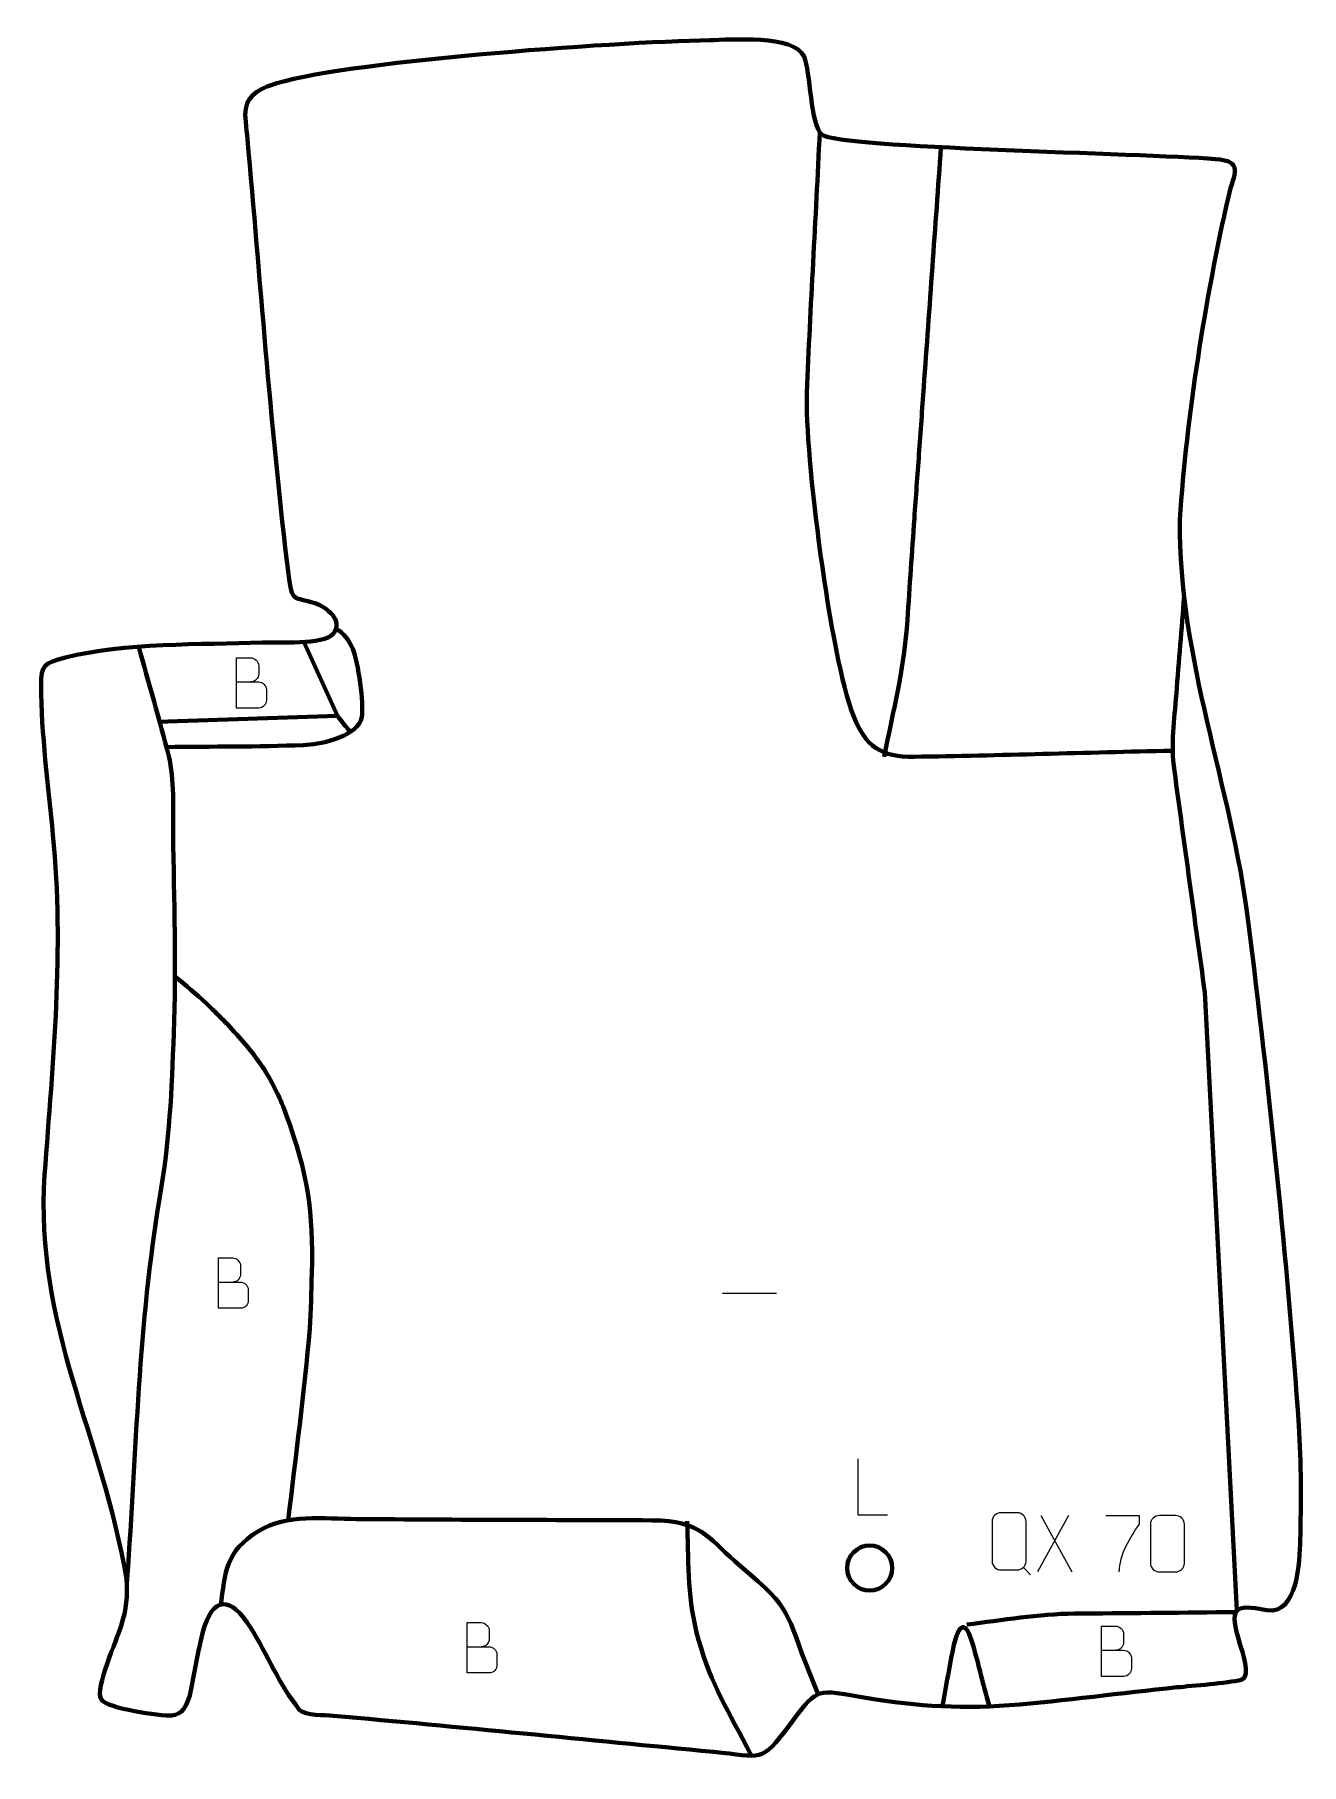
# Model space of a CAD drawing. Header units: millimetres. Extents: x -576 to -14, y -11 to 757.
import ezdxf

# ---------------------------------------------------------------- set-up
doc = ezdxf.new("R2010")
doc.units = ezdxf.units.MM
doc.header["$MEASUREMENT"] = 0
doc.layers.add('layer 2', color=7, linetype='Continuous')
doc.layers.add('layer 3', color=7, linetype='Continuous')

msp = doc.modelspace()

# ---------------------------------------------------------------- linework, layer by layer
at = {"layer": 'layer 2', "color": 142, "lineweight": 200}
msp.add_ellipse((-205.7748, 76.1822), major_axis=(0, 10), ratio=1, dxfattribs=at)
at = {"layer": 'layer 2', "color": 140, "lineweight": 158}
for points, knots in [([(-71.6999, 439.0605), (-109.7636, 438.234), (-148.0413, 436.9449), (-186.0687, 436.3731), (-186.0687, 436.3731), (-200.5711, 436.155), (-207.6029, 440.9061), (-213.0169, 454.5598), (-213.0169, 454.5598), (-223.1657, 480.1536), (-234.7049, 571.8835), (-233.6548, 597.9786), (-233.6548, 597.9786), (-232.1053, 636.4839), (-229.6978, 675.0875), (-227.9242, 713.6258)], [0, 0, 0, 0, 0.2, 0.2, 0.2, 0.2, 0.4, 0.4, 0.4, 0.4, 0.6, 0.6, 0.6, 0.6, 1, 1, 1, 1]), ([(-199.3612, 436.2823), (-195.2841, 456.7313), (-190.3408, 476.2943), (-188.9995, 497.1747), (-188.9995, 497.1747), (-188.0324, 512.2278), (-187.0175, 527.1933), (-185.9392, 542.2395), (-185.9392, 542.2395), (-185.2593, 551.7268), (-184.5795, 561.2141), (-183.8996, 570.7014), (-183.8996, 570.7014), (-183.184, 580.688), (-182.4683, 590.6747), (-181.7527, 600.6613), (-181.7527, 600.6613), (-179.2121, 636.1138), (-176.6716, 671.5663), (-174.131, 707.0188)], [0, 0, 0, 0, 0.16666667, 0.16666667, 0.16666667, 0.16666667, 0.33333333, 0.33333333, 0.33333333, 0.33333333, 0.5, 0.5, 0.5, 0.5, 0.66666667, 0.66666667, 0.66666667, 0.66666667, 1, 1, 1, 1]), ([(-42.8938, 57.4982), (-42.8938, 57.4982), (-57.0156, 331.6396), (-57.0156, 331.6396), (-57.0156, 331.6396), (-61.502, 364.4591), (-66.0913, 397.2871), (-70.5286, 430.1089), (-70.5286, 430.1089), (-72.2156, 442.5872), (-70.6614, 452.0434), (-69.6717, 464.4053), (-69.6717, 464.4053), (-68.5178, 478.817), (-67.3651, 493.2288), (-66.2118, 507.6406)], [0, 0, 0, 0, 0.2, 0.2, 0.2, 0.2, 0.4, 0.4, 0.4, 0.4, 0.6, 0.6, 0.6, 0.6, 1, 1, 1, 1]), ([(-517.9544, 440.6981), (-497.678, 440.9446), (-477.2946, 440.7363), (-457.0435, 441.5911), (-457.0435, 441.5911), (-457.0435, 441.5911), (-455.5783, 441.653), (-455.5783, 441.653), (-455.5783, 441.653), (-448.3555, 441.9692), (-432.557, 445.7751), (-431.1789, 453.9757), (-431.1789, 453.9757), (-430.1458, 460.1233), (-432.7883, 478.2375), (-435.1388, 484.2301), (-435.1388, 484.2301), (-436.7444, 487.723), (-439.1074, 491.3913), (-442.6009, 493.1861)], [0, 0, 0, 0, 0.16666667, 0.16666667, 0.16666667, 0.16666667, 0.33333333, 0.33333333, 0.33333333, 0.33333333, 0.5, 0.5, 0.5, 0.5, 0.66666667, 0.66666667, 0.66666667, 0.66666667, 1, 1, 1, 1]), ([(-530.1551, 485.2326), (-525.7671, 469.2155), (-520.885, 452.6617), (-516.82, 436.6465), (-516.82, 436.6465), (-514.249, 426.5171), (-515.042, 413.0031), (-514.902, 402.3383), (-514.902, 402.3383), (-514.5156, 372.9114), (-513.4181, 343.0857), (-514.6149, 313.7146), (-514.6149, 313.7146), (-515.5376, 287.5892), (-516.4282, 266.039), (-520.9709, 240.0796), (-520.9709, 240.0796), (-530.0973, 185.4391), (-531.3843, 127.1088), (-535.2308, 71.6604), (-535.2308, 71.6604), (-535.2308, 71.6604), (-535.4388, 68.6618), (-535.4388, 68.6618)], [0, 0, 0, 0, 0.14285714, 0.14285714, 0.14285714, 0.14285714, 0.28571429, 0.28571429, 0.28571429, 0.28571429, 0.42857143, 0.42857143, 0.42857143, 0.42857143, 0.57142857, 0.57142857, 0.57142857, 0.57142857, 0.71428571, 0.71428571, 0.71428571, 0.71428571, 1, 1, 1, 1]), ([(-521.7563, 451.8926), (-521.7563, 451.8926), (-441.9842, 454.5385), (-441.9842, 454.5385), (-441.9842, 454.5385), (-441.9842, 454.5385), (-456.9414, 487.3328), (-456.9414, 487.3328)], [0, 0, 0, 0, 0.33333333, 0.33333333, 0.33333333, 0.33333333, 1, 1, 1, 1]), ([(-463.8159, 97.2941), (-460.6181, 125.5033), (-456.5299, 154.3708), (-454.2666, 182.5904), (-454.2666, 182.5904), (-453.6161, 190.7007), (-453.5627, 198.9029), (-453.365, 207.0374), (-453.365, 207.0374), (-452.6192, 234.6282), (-455.1727, 251.2512), (-464.6871, 277.3904), (-464.6871, 277.3904), (-467.2087, 284.2367), (-469.926, 290.0697), (-473.6916, 296.3264), (-473.6916, 296.3264), (-478.1069, 303.302), (-483.2695, 309.3746), (-488.812, 315.4629), (-488.812, 315.4629), (-491.2943, 318.1409), (-493.8316, 320.7047), (-496.4307, 323.2677), (-496.4307, 323.2677), (-497.6597, 324.4716), (-498.8968, 325.6643), (-500.1358, 326.8577), (-500.1358, 326.8577), (-504.5919, 331.1357), (-509.2848, 334.8942), (-514.0679, 338.783)], [0, 0, 0, 0, 0.11111111, 0.11111111, 0.11111111, 0.11111111, 0.22222222, 0.22222222, 0.22222222, 0.22222222, 0.33333333, 0.33333333, 0.33333333, 0.33333333, 0.44444444, 0.44444444, 0.44444444, 0.44444444, 0.55555556, 0.55555556, 0.55555556, 0.55555556, 0.66666667, 0.66666667, 0.66666667, 0.66666667, 0.77777778, 0.77777778, 0.77777778, 0.77777778, 1, 1, 1, 1]), ([(-493.8455, 59.1854), (-491.7078, 74.6209), (-491.7071, 83.4472), (-477.0371, 92.5591), (-477.0371, 92.5591), (-464.5741, 100.3002), (-447.7768, 98.0455), (-433.4936, 97.925), (-433.4936, 97.925), (-388.4086, 97.5598), (-343.3467, 97.5312), (-298.2654, 97.3328), (-298.2654, 97.3328), (-279.193, 96.1144), (-276.5263, 88.2493), (-263.1121, 77.0384), (-263.1121, 77.0384), (-239.187, 57.0431), (-243.5316, 57.0168), (-232.2063, 28.8984), (-232.2063, 28.8984), (-231.0248, 25.965), (-229.8404, 23.0327), (-228.6578, 20.0997)], [0, 0, 0, 0, 0.14285714, 0.14285714, 0.14285714, 0.14285714, 0.28571429, 0.28571429, 0.28571429, 0.28571429, 0.42857143, 0.42857143, 0.42857143, 0.42857143, 0.57142857, 0.57142857, 0.57142857, 0.57142857, 0.71428571, 0.71428571, 0.71428571, 0.71428571, 1, 1, 1, 1]), ([(-286.8086, 97.0209), (-286.1003, 80.7451), (-286.7043, 64.1075), (-282.706, 48.2122), (-282.706, 48.2122), (-277.2562, 26.5462), (-270.218, 15.9821), (-260.2566, -3.2569), (-260.2566, -3.2569), (-260.2566, -3.2569), (-258.905, -5.8674), (-258.905, -5.8674), (-258.905, -5.8674), (-258.905, -5.8674), (-258.2302, -7.18), (-258.2302, -7.18)], [0, 0, 0, 0, 0.2, 0.2, 0.2, 0.2, 0.4, 0.4, 0.4, 0.4, 0.6, 0.6, 0.6, 0.6, 1, 1, 1, 1]), ([(-173.4882, 14.7772), (-171.7887, 23.6352), (-170.2659, 33.4361), (-168.351, 42.0968), (-168.351, 42.0968), (-167.2456, 47.0962), (-164.4346, 54.8662), (-161.1313, 45.6638), (-161.1313, 45.6638), (-158.8726, 39.3713), (-156.7004, 29.4077), (-154.8128, 22.5455), (-154.8128, 22.5455), (-154.03, 19.6994), (-153.2473, 16.8533), (-152.4646, 14.0072)], [0, 0, 0, 0, 0.2, 0.2, 0.2, 0.2, 0.4, 0.4, 0.4, 0.4, 0.6, 0.6, 0.6, 0.6, 1, 1, 1, 1]), ([(-162.651, 51.0489), (-146.7874, 53.074), (-130.9095, 55.8141), (-114.8904, 55.937), (-114.8904, 55.937), (-92.4875, 56.1089), (-70.0851, 56.3467), (-47.6826, 56.5637), (-47.6826, 56.5637), (-47.6826, 56.5637), (-43.2021, 56.6071), (-43.2021, 56.6071)], [0, 0, 0, 0, 0.25, 0.25, 0.25, 0.25, 0.5, 0.5, 0.5, 0.5, 1, 1, 1, 1])]:
    msp.add_open_spline(points, degree=3, knots=knots, dxfattribs=at)
at = {"layer": 'layer 2', "color": 250, "lineweight": 9}
for points, knots in [([(-486.7592, 469.6124), (-483.5002, 469.6128), (-480.2408, 469.6128), (-476.9811, 469.6124), (-476.9811, 469.6124), (-475.2118, 469.5969), (-473.4889, 468.0419), (-473.4889, 466.2061), (-473.4889, 466.2061), (-473.4892, 465.1953), (-473.4892, 462.464), (-473.4889, 461.4529), (-473.4889, 461.4529), (-473.473, 459.7888), (-474.8543, 457.985), (-476.9337, 458.0002), (-476.9337, 458.0002), (-480.1937, 458.0005), (-483.4534, 458.0005), (-486.7127, 458.0002), (-486.7127, 458.0002), (-486.7127, 465.4506), (-486.7127, 472.9007), (-486.7127, 480.3505), (-486.7127, 480.3505), (-484.5866, 480.3505), (-482.4602, 480.3505), (-480.3337, 480.3505), (-480.3337, 480.3505), (-478.8282, 480.3663), (-476.9502, 478.6551), (-476.9343, 476.8974), (-476.9343, 476.8974), (-476.9347, 475.0468), (-476.9347, 474.9161), (-476.9343, 473.0652), (-476.9343, 473.0652), (-476.9189, 471.2146), (-478.5798, 469.5969), (-480.3802, 469.6124)], [0, 0, 0, 0, 0.09090909, 0.09090909, 0.09090909, 0.09090909, 0.18181818, 0.18181818, 0.18181818, 0.18181818, 0.27272727, 0.27272727, 0.27272727, 0.27272727, 0.36363636, 0.36363636, 0.36363636, 0.36363636, 0.45454545, 0.45454545, 0.45454545, 0.45454545, 0.54545455, 0.54545455, 0.54545455, 0.54545455, 0.63636364, 0.63636364, 0.63636364, 0.63636364, 0.72727273, 0.72727273, 0.72727273, 0.72727273, 0.81818182, 0.81818182, 0.81818182, 0.81818182, 1, 1, 1, 1]), ([(-494.8037, 203.1525), (-491.5447, 203.1529), (-488.2853, 203.1529), (-485.0256, 203.1525), (-485.0256, 203.1525), (-483.2563, 203.137), (-481.5334, 201.582), (-481.5334, 199.7462), (-481.5334, 199.7462), (-481.5337, 198.7354), (-481.5337, 196.0041), (-481.5334, 194.993), (-481.5334, 194.993), (-481.5175, 193.3289), (-482.8988, 191.5251), (-484.9782, 191.5403), (-484.9782, 191.5403), (-488.2382, 191.5406), (-491.4979, 191.5406), (-494.7572, 191.5403), (-494.7572, 191.5403), (-494.7572, 198.9907), (-494.7572, 206.4408), (-494.7572, 213.8906), (-494.7572, 213.8906), (-492.6311, 213.8906), (-490.5047, 213.8906), (-488.3782, 213.8906), (-488.3782, 213.8906), (-486.8727, 213.9064), (-484.9947, 212.1952), (-484.9788, 210.4375), (-484.9788, 210.4375), (-484.9792, 208.5869), (-484.9792, 208.4562), (-484.9788, 206.6053), (-484.9788, 206.6053), (-484.9634, 204.7547), (-486.6243, 203.137), (-488.4247, 203.1525)], [0, 0, 0, 0, 0.09090909, 0.09090909, 0.09090909, 0.09090909, 0.18181818, 0.18181818, 0.18181818, 0.18181818, 0.27272727, 0.27272727, 0.27272727, 0.27272727, 0.36363636, 0.36363636, 0.36363636, 0.36363636, 0.45454545, 0.45454545, 0.45454545, 0.45454545, 0.54545455, 0.54545455, 0.54545455, 0.54545455, 0.63636364, 0.63636364, 0.63636364, 0.63636364, 0.72727273, 0.72727273, 0.72727273, 0.72727273, 0.81818182, 0.81818182, 0.81818182, 0.81818182, 1, 1, 1, 1]), ([(-197.8947, 99.6375), (-197.8947, 99.6375), (-210.8438, 99.6375), (-210.8438, 99.6375), (-210.8438, 99.6375), (-210.8438, 99.6375), (-210.8438, 124.5911), (-210.8438, 124.5911)], [0, 0, 0, 0, 0.33333333, 0.33333333, 0.33333333, 0.33333333, 1, 1, 1, 1]), ([(-147.4806, 100.7266), (-145.1128, 100.7266), (-142.7448, 100.7266), (-140.3768, 100.7266), (-140.3768, 100.7266), (-138.395, 100.7628), (-136.3677, 99.2443), (-136.3406, 96.7627), (-136.3406, 96.7627), (-136.3409, 90.9121), (-136.3409, 85.0612), (-136.3406, 79.2098), (-136.3406, 79.2098), (-136.4828, 76.8445), (-138.1903, 75.3382), (-140.3768, 75.3272), (-140.3768, 75.3272), (-142.7508, 75.3277), (-145.1246, 75.3277), (-147.4981, 75.3272), (-147.4981, 75.3272), (-149.458, 75.22), (-151.4658, 77.1385), (-151.4543, 79.1922), (-151.4543, 79.1922), (-151.454, 85.0662), (-151.454, 90.94), (-151.4543, 96.8134), (-151.4543, 96.8134), (-151.45, 98.99), (-149.6718, 100.7403), (-147.4806, 100.7266)], [0, 0, 0, 0, 0.11111111, 0.11111111, 0.11111111, 0.11111111, 0.22222222, 0.22222222, 0.22222222, 0.22222222, 0.33333333, 0.33333333, 0.33333333, 0.33333333, 0.44444444, 0.44444444, 0.44444444, 0.44444444, 0.55555556, 0.55555556, 0.55555556, 0.55555556, 0.66666667, 0.66666667, 0.66666667, 0.66666667, 0.77777778, 0.77777778, 0.77777778, 0.77777778, 1, 1, 1, 1]), ([(-101.0327, 99.4521), (-101.0327, 99.4521), (-86.2166, 99.4521), (-86.2166, 99.4521), (-86.2166, 99.4521), (-86.2169, 98.2025), (-86.2169, 96.9529), (-86.2166, 95.7031), (-86.2166, 95.7031), (-90.211, 89.706), (-95.1262, 81.8724), (-95.1262, 74.4936)], [0, 0, 0, 0, 0.25, 0.25, 0.25, 0.25, 0.5, 0.5, 0.5, 0.5, 1, 1, 1, 1]), ([(-77.2053, 99.4721), (-74.8392, 99.4721), (-72.4727, 99.4721), (-70.1062, 99.4721), (-70.1062, 99.4721), (-68.1257, 99.5077), (-66.0997, 98.0134), (-66.0726, 95.5713), (-66.0726, 95.5713), (-66.073, 89.8139), (-66.073, 84.0561), (-66.0726, 78.2979), (-66.0726, 78.2979), (-66.2147, 75.9703), (-67.9211, 74.488), (-70.1062, 74.4772), (-70.1062, 74.4772), (-72.4786, 74.4776), (-74.851, 74.4776), (-77.223, 74.4772), (-77.223, 74.4772), (-79.1815, 74.3716), (-81.1879, 76.2595), (-81.1765, 78.2805), (-81.1765, 78.2805), (-81.1761, 84.0611), (-81.1761, 89.8414), (-81.1765, 95.6212), (-81.1765, 95.6212), (-81.1722, 97.7632), (-79.3951, 99.4857), (-77.2053, 99.4721)], [0, 0, 0, 0, 0.11111111, 0.11111111, 0.11111111, 0.11111111, 0.22222222, 0.22222222, 0.22222222, 0.22222222, 0.33333333, 0.33333333, 0.33333333, 0.33333333, 0.44444444, 0.44444444, 0.44444444, 0.44444444, 0.55555556, 0.55555556, 0.55555556, 0.55555556, 0.66666667, 0.66666667, 0.66666667, 0.66666667, 0.77777778, 0.77777778, 0.77777778, 0.77777778, 1, 1, 1, 1]), ([(-384.4396, 41.206), (-381.1806, 41.2064), (-377.9212, 41.2064), (-374.6615, 41.206), (-374.6615, 41.206), (-372.8922, 41.1905), (-371.1693, 39.6355), (-371.1693, 37.7997), (-371.1693, 37.7997), (-371.1696, 36.7889), (-371.1696, 34.0576), (-371.1693, 33.0465), (-371.1693, 33.0465), (-371.1534, 31.3824), (-372.5347, 29.5786), (-374.6141, 29.5938), (-374.6141, 29.5938), (-377.8741, 29.5941), (-381.1338, 29.5941), (-384.3931, 29.5938), (-384.3931, 29.5938), (-384.3931, 37.0442), (-384.3931, 44.4943), (-384.3931, 51.9441), (-384.3931, 51.9441), (-382.267, 51.9441), (-380.1406, 51.9441), (-378.0141, 51.9441), (-378.0141, 51.9441), (-376.5086, 51.9599), (-374.6306, 50.2487), (-374.6147, 48.491), (-374.6147, 48.491), (-374.6151, 46.6404), (-374.6151, 46.5097), (-374.6147, 44.6588), (-374.6147, 44.6588), (-374.5993, 42.8082), (-376.2602, 41.1905), (-378.0606, 41.206)], [0, 0, 0, 0, 0.09090909, 0.09090909, 0.09090909, 0.09090909, 0.18181818, 0.18181818, 0.18181818, 0.18181818, 0.27272727, 0.27272727, 0.27272727, 0.27272727, 0.36363636, 0.36363636, 0.36363636, 0.36363636, 0.45454545, 0.45454545, 0.45454545, 0.45454545, 0.54545455, 0.54545455, 0.54545455, 0.54545455, 0.63636364, 0.63636364, 0.63636364, 0.63636364, 0.72727273, 0.72727273, 0.72727273, 0.72727273, 0.81818182, 0.81818182, 0.81818182, 0.81818182, 1, 1, 1, 1]), ([(-102.8938, 39.6609), (-99.6348, 39.6613), (-96.3754, 39.6613), (-93.1157, 39.6609), (-93.1157, 39.6609), (-91.3464, 39.6454), (-89.6235, 38.0904), (-89.6235, 36.2546), (-89.6235, 36.2546), (-89.6238, 35.2438), (-89.6238, 32.5125), (-89.6235, 31.5014), (-89.6235, 31.5014), (-89.6076, 29.8373), (-90.9889, 28.0335), (-93.0683, 28.0487), (-93.0683, 28.0487), (-96.3283, 28.049), (-99.588, 28.049), (-102.8473, 28.0487), (-102.8473, 28.0487), (-102.8473, 35.4991), (-102.8473, 42.9492), (-102.8473, 50.399), (-102.8473, 50.399), (-100.7212, 50.399), (-98.5948, 50.399), (-96.4683, 50.399), (-96.4683, 50.399), (-94.9628, 50.4148), (-93.0848, 48.7036), (-93.0689, 46.9459), (-93.0689, 46.9459), (-93.0693, 45.0953), (-93.0693, 44.9646), (-93.0689, 43.1137), (-93.0689, 43.1137), (-93.0535, 41.2631), (-94.7144, 39.6454), (-96.5148, 39.6609)], [0, 0, 0, 0, 0.09090909, 0.09090909, 0.09090909, 0.09090909, 0.18181818, 0.18181818, 0.18181818, 0.18181818, 0.27272727, 0.27272727, 0.27272727, 0.27272727, 0.36363636, 0.36363636, 0.36363636, 0.36363636, 0.45454545, 0.45454545, 0.45454545, 0.45454545, 0.54545455, 0.54545455, 0.54545455, 0.54545455, 0.63636364, 0.63636364, 0.63636364, 0.63636364, 0.72727273, 0.72727273, 0.72727273, 0.72727273, 0.81818182, 0.81818182, 0.81818182, 0.81818182, 1, 1, 1, 1])]:
    msp.add_open_spline(points, degree=3, knots=knots, dxfattribs=at)
at = {"layer": 'layer 2', "color": 140, "lineweight": 158}
msp.add_open_spline([(-441.9842, 454.5385), (-440.1538, 452.2124), (-438.3234, 449.8863), (-436.493, 447.5602)], degree=3, dxfattribs=at)
at = {"layer": 'layer 2', "color": 250, "lineweight": 9}
for points in [[(-271.1486, 198.1636), (-271.1486, 198.1636), (-247.1706, 198.1636), (-247.1706, 198.1636)], [(-117.4816, 99.4496), (-117.4816, 99.4496), (-131.2222, 74.5538), (-131.2222, 74.5538)], [(-129.7676, 99.4496), (-129.7676, 99.4496), (-116.027, 74.4961), (-116.027, 74.4961)], [(-137.5505, 76.4252), (-137.5505, 76.4252), (-134.3403, 73.2183), (-134.3403, 73.2183)]]:
    msp.add_open_spline(points, degree=3, dxfattribs=at)
at = {"layer": 'layer 3', "color": 242, "lineweight": 158}
msp.add_open_spline([(-482.7842, 720.0196), (-483.4974, 727.9645), (-479.1481, 731.8527), (-471.8376, 734.4678), (-471.8376, 734.4678), (-442.582, 744.933), (-319.7217, 753.7689), (-276.7489, 754.5233), (-276.7489, 754.5233), (-267.6718, 754.7553), (-239.2308, 757.0166), (-234.9, 747.271), (-234.9, 747.271), (-232.0276, 740.8074), (-232.1122, 716.6706), (-227.0188, 712.6286), (-227.0188, 712.6286), (-219.2488, 706.4625), (-84.8088, 704.3561), (-52.4025, 701.7515), (-52.4025, 701.7515), (-39.5579, 700.7192), (-44.008, 695.7932), (-46.594, 685.0045), (-46.594, 685.0045), (-56.8175, 639.9167), (-65.0815, 587.7356), (-68.1018, 541.6287), (-68.1018, 541.6287), (-68.6453, 479.1137), (-45.391, 424.1342), (-37.7516, 363.2375), (-37.7516, 363.2375), (-28.5925, 289.1245), (-20.4807, 213.9145), (-15.3042, 139.4247), (-15.3042, 139.4247), (-14.1756, 123.184), (-14.3579, 104.8374), (-14.6847, 88.4885), (-14.6847, 88.4885), (-14.9421, 79.5651), (-15.708, 55.2489), (-29.4498, 57.4748), (-29.4498, 57.4748), (-44.5413, 60.3116), (-46.2008, 58.5335), (-41.4444, 42.5005), (-41.4444, 42.5005), (-40.5665, 39.5413), (-36.2828, 28.1041), (-40.7947, 26.6013), (-40.7947, 26.6013), (-47.3623, 24.9437), (-62.122, 23.9448), (-69.4683, 23.2102), (-69.4683, 23.2102), (-94.065, 20.7297), (-119.257, 17.2501), (-143.7549, 15.2351), (-143.7549, 15.2351), (-167.9464, 13.5021), (-188.1017, 15.0344), (-211.854, 19.3205), (-211.854, 19.3205), (-230.1747, 22.6035), (-229.8133, 21.8156), (-241.23, 6.5753), (-241.23, 6.5753), (-254.4027, -11.0091), (-253.5293, -7.5003), (-275.0887, -5.4427), (-275.0887, -5.4427), (-331.2717, -0.0812), (-387.6617, 5.6149), (-443.8545, 10.5866), (-443.8545, 10.5866), (-447.6454, 10.922), (-456.0745, 10.6834), (-458.7593, 13.1222), (-458.7593, 13.1222), (-468.3822, 25.218), (-472.7346, 37.206), (-480.5432, 49.7624), (-480.5432, 49.7624), (-489.1818, 63.6536), (-497.3611, 64.4115), (-501.8375, 47.3256), (-501.8375, 47.3256), (-503.9159, 38.8839), (-505.1615, 30.9525), (-506.8559, 22.5211), (-506.8559, 22.5211), (-508.569, 13.997), (-511.3568, 11.168), (-515.429, 10.6978), (-515.429, 10.6978), (-520.7814, 10.4744), (-544.1131, 13.7137), (-546.799, 17.8892), (-546.799, 17.8892), (-549.8059, 22.5636), (-539.7695, 44.5133), (-537.9194, 50.5705), (-537.9194, 50.5705), (-535.6635, 57.9568), (-534.9617, 63.7174), (-535.6198, 71.4328), (-535.6198, 71.4328), (-546.2473, 134.7615), (-576.3719, 183.5989), (-571.9528, 250.7136), (-571.9528, 250.7136), (-568.1945, 302.2618), (-563.2376, 349.8626), (-568.2378, 401.76), (-568.2378, 401.76), (-570.2854, 423.1007), (-573.4348, 446.8929), (-573.524, 468.1182), (-573.524, 468.1182), (-573.5618, 477.0889), (-572.178, 477.9903), (-562.6441, 480.4438), (-562.6441, 480.4438), (-537.0909, 487.0196), (-502.225, 486.0999), (-475.3806, 487.1432), (-475.3806, 487.1432), (-468.8277, 487.1849), (-447.9567, 486.0642), (-443.8964, 490.927), (-443.8964, 490.927), (-439.0529, 496.728), (-446.5291, 502.677), (-451.9206, 504.5131), (-451.9206, 504.5131), (-461.511, 507.7792), (-462.0232, 504.1598), (-463.7129, 517.5259), (-463.7129, 517.5259), (-471.4515, 579.8321), (-475.7311, 642.4505), (-481.4193, 704.9575), (-481.4193, 704.9575), (-481.8773, 709.9779), (-482.3328, 714.9986), (-482.7842, 720.0196)], degree=3, knots=[0, 0, 0, 0, 0.02631579, 0.02631579, 0.02631579, 0.02631579, 0.05263158, 0.05263158, 0.05263158, 0.05263158, 0.07894737, 0.07894737, 0.07894737, 0.07894737, 0.10526316, 0.10526316, 0.10526316, 0.10526316, 0.13157895, 0.13157895, 0.13157895, 0.13157895, 0.15789474, 0.15789474, 0.15789474, 0.15789474, 0.18421053, 0.18421053, 0.18421053, 0.18421053, 0.21052632, 0.21052632, 0.21052632, 0.21052632, 0.23684211, 0.23684211, 0.23684211, 0.23684211, 0.26315789, 0.26315789, 0.26315789, 0.26315789, 0.28947368, 0.28947368, 0.28947368, 0.28947368, 0.31578947, 0.31578947, 0.31578947, 0.31578947, 0.34210526, 0.34210526, 0.34210526, 0.34210526, 0.36842105, 0.36842105, 0.36842105, 0.36842105, 0.39473684, 0.39473684, 0.39473684, 0.39473684, 0.42105263, 0.42105263, 0.42105263, 0.42105263, 0.44736842, 0.44736842, 0.44736842, 0.44736842, 0.47368421, 0.47368421, 0.47368421, 0.47368421, 0.5, 0.5, 0.5, 0.5, 0.52631579, 0.52631579, 0.52631579, 0.52631579, 0.55263158, 0.55263158, 0.55263158, 0.55263158, 0.57894737, 0.57894737, 0.57894737, 0.57894737, 0.60526316, 0.60526316, 0.60526316, 0.60526316, 0.63157895, 0.63157895, 0.63157895, 0.63157895, 0.65789474, 0.65789474, 0.65789474, 0.65789474, 0.68421053, 0.68421053, 0.68421053, 0.68421053, 0.71052632, 0.71052632, 0.71052632, 0.71052632, 0.73684211, 0.73684211, 0.73684211, 0.73684211, 0.76315789, 0.76315789, 0.76315789, 0.76315789, 0.78947368, 0.78947368, 0.78947368, 0.78947368, 0.81578947, 0.81578947, 0.81578947, 0.81578947, 0.84210526, 0.84210526, 0.84210526, 0.84210526, 0.86842105, 0.86842105, 0.86842105, 0.86842105, 0.89473684, 0.89473684, 0.89473684, 0.89473684, 0.92105263, 0.92105263, 0.92105263, 0.92105263, 0.94736842, 0.94736842, 0.94736842, 0.94736842, 1, 1, 1, 1], dxfattribs=at)

doc.saveas('drawing.dxf')
